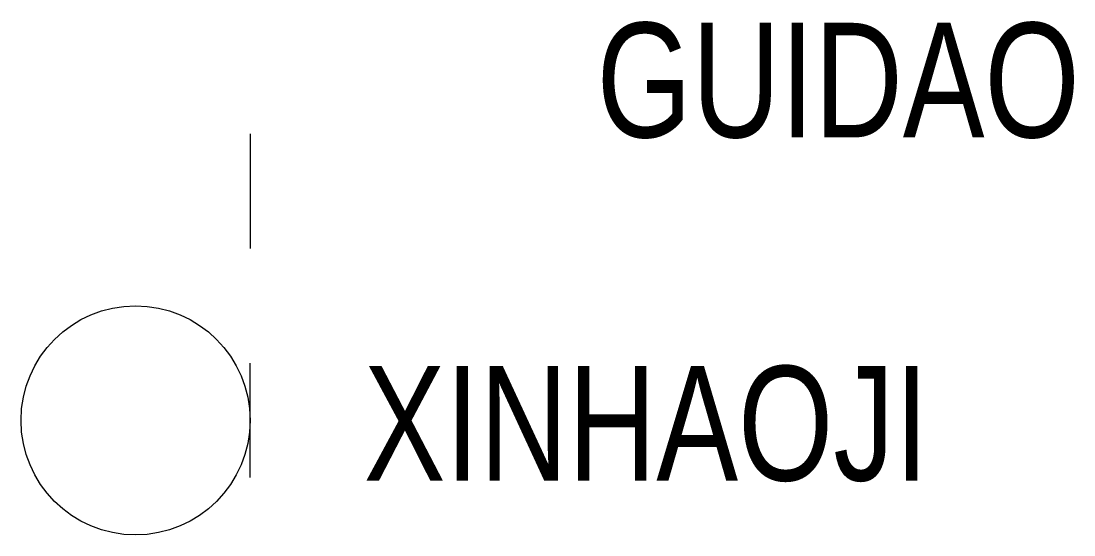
# Model space of a CAD drawing. Extents: x -4 to 14.4, y -6 to 3.
import ezdxf

# ---------------------------------------------------------------- set-up
doc = ezdxf.new("R2010")
doc.units = 0
doc.layers.get('0').update_dxf_attribs({"linetype": 'CONTINUOUS'})

msp = doc.modelspace()

# ---------------------------------------------------------------- linework, layer by layer
msp.add_line((0, -5), (0, -3))
at = {"linetype": 'Continuous'}
msp.add_lwpolyline([(0, 1), (0, -1)], dxfattribs=at)
msp.add_circle((-2, -4), 2)

# ---------------------------------------------------------------- texts
at = {"color": 132, "width": 0.8}
for tag, p, s in [('GUIDAO', (6.054, 0.941), 'XXXG1'), ('XINHAOJI', (1.986, -5.051), 'SI')]:
    msp.add_attdef(tag, p, s, height=2, dxfattribs=at)

doc.saveas('drawing.dxf')
